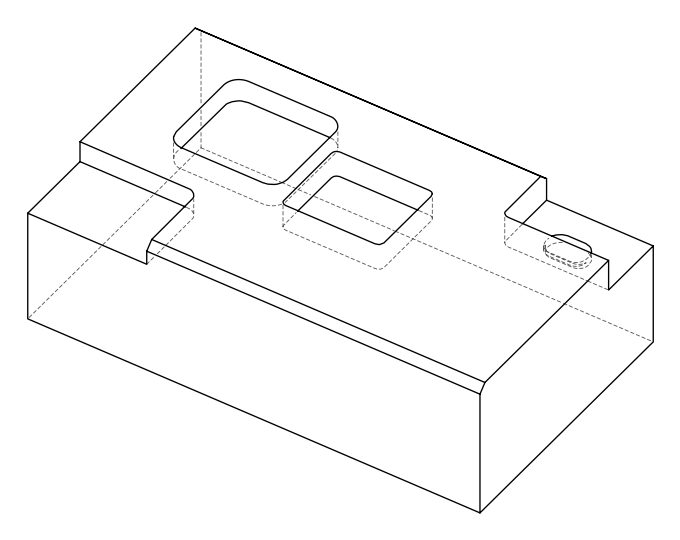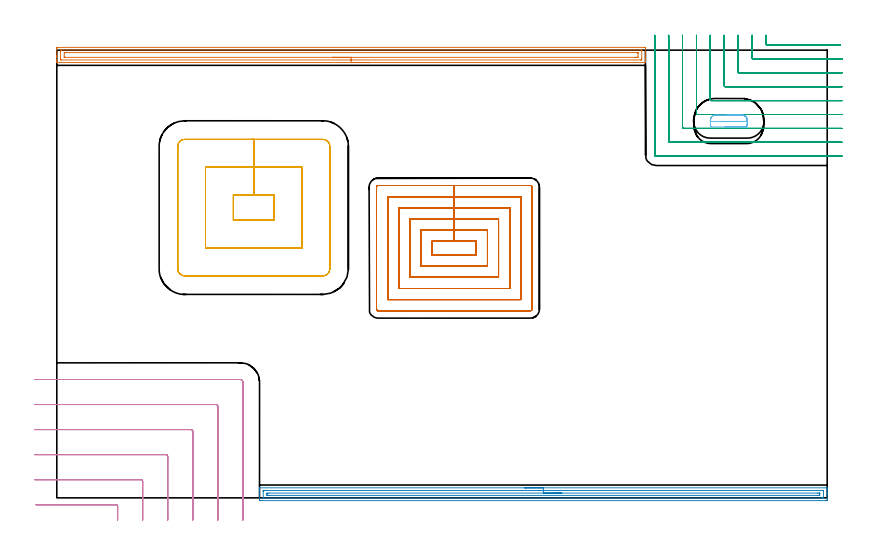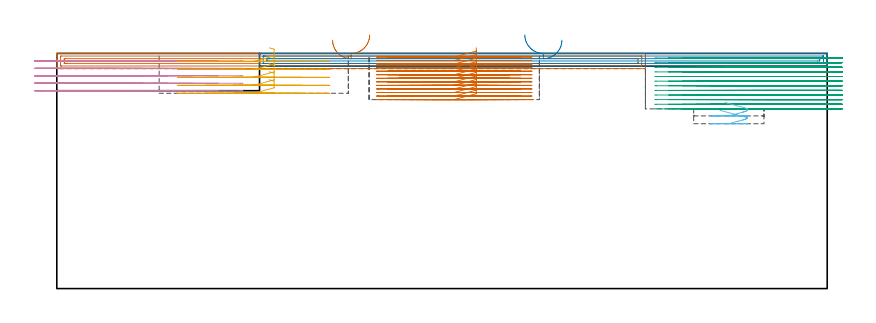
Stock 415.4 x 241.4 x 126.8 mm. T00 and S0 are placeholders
(PLAN: 7 operations, 5 tool changes, 86.2 min)
(1 AREA_MILL | FG_CHAMFER_SURFACE | UGT0205_001 | 7.84 min | 10848 mm3)
(2 AREA_MILL_1 | FG_CHAMFER_SURFACE_1 | UGT0205_001 | 7.53 min | 7391 mm3)
(3 MILL_CORNER_NOTCH_RECTANGULAR | CORNER_NOTCH_RECTANGULAR | NXT0201_013 | Follow Part, ap 2.5, ae 75% | 25.6 min | 181892 mm3)
(4 MILL_CORNER_NOTCH_RECTANGULAR_1 | CORNER_NOTCH_RECTANGULAR_1 | UGT0201_100 | Follow Part, ap 4.5, ae 75% | 7.96 min | 159392 mm3)
(5 MILL_RECTANGULAR_POCKET | POCKET_RECTANGULAR_STRAIGHT | UGT0201_104 | Follow Part, ap 5, ae 75% | 6.57 min | 201772 mm3)
(6 MILL_RECTANGULAR_POCKET_1 | POCKET_RECTANGULAR_STRAIGHT_1 | UGT0201_100 | Follow Part, ap 4.5, ae 75% | 0.42 min | 6126 mm3)
(7 MILL_RECTANGULAR_POCKET_2 | POCKET_RECTANGULAR_STRAIGHT_2 | NXT0201_009 | Follow Part, ap 2, ae 75% | 30.29 min | 172094 mm3)
(TOOL UGT0205_001 | Chamfer Mill 20 x 3 x 45 deg. | D20 FL50 Z2)
(TOOL NXT0201_013 | ENDMILL 10mm | D10 FL30 Z4)
(TOOL UGT0201_100 | End Mill 18 mm | D18 FL22 Z2)
(TOOL UGT0201_104 | End Mill 20 mm | D20 FL22 Z2)
(TOOL NXT0201_009 | ENDMILL 8mm [2P460-0800-NA 1630] | D8 FL26 Z6)
(OP 1 AREA_MILL)
G17 G21 G94 G90
T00 M6
G54
G17 G0 G90 X168.7 Y234.7 S1061 M3
G43 Z136.8 H0
G94 G1 X168.662 Z135.928 F250.
X168.548 Z135.064
X168.359 Z134.212
X168.097 Z133.38
X167.763 Z132.574
X167.36 Z131.8
X166.891 Z131.064
X166.36 Z130.372
X165.771 Z129.729
X165.128 Z129.14
X164.436 Z128.608
X163.7 Z128.14
X162.926 Z127.737
X162.12 Z127.403
X161.288 Z127.141
X160.436 Z126.952
X159.572 Z126.838
X158.7 Z126.8
X0.168
X0.01 Y234.703 Z126.788
X0.006 Y234.737 Z126.754
X0. Y235.113 Z126.387
Y235.465 Z126.034
Y236.135 Z125.36
Y237.358 Z124.138
Y237.912 Z123.583
Y238.523 Z122.972
Y242.353 Z119.144
X0.002 Y242.631 Z118.866
X0.01 Y242.892 Z118.606
X0.271 Y242.899 Z118.599
X316.785 Y242.9 Z118.6
X317.131 Y242.897 Z118.602
X317.39 Y242.892 Z118.606
X317.4 Y242.63 Z118.867
Y237.912 Z123.583
Y237.358 Z124.138
Y237.023 Z124.473
Y236.47 Z125.026
Y236.135 Z125.36
Y235.465 Z126.034
Y235.112 Z126.387
X317.394 Y234.737 Z126.754
X317.39 Y234.703 Z126.788
X317.232 Y234.7 Z126.8
X158.7
Y236.114 Z125.386
X2.401 Y236.115 Z125.385
X2.01 Y236.135 Z125.365
X2.001 Y236.533 Z124.967
X2. Y240.577 Z120.923
X2.001 Y240.974 Z120.526
X2.01 Y241.465 Z120.035
X2.381 Y241.485 Z120.015
X2.401 Y241.486 Z120.014
X314.999 Y241.485 Z120.015
X315.39 Y241.465 Z120.035
X315.399 Y241.067 Z120.433
X315.4 Y237.023 Z124.477
X315.399 Y236.626 Z124.874
X315.39 Y236.135 Z125.365
X315.019 Y236.115 Z125.385
X314.999 Y236.114 Z125.386
X158.7
Y237.528 Z123.972
X4.573 Y237.529 Z123.971
X4.188 Y237.53 Z123.97
X4.06 Y237.532 Z123.968
X4.021 Y237.535 Z123.965
X4.01 Y237.602 Z123.899
X4.004 Y237.725 Z123.775
X4.001 Y237.912 Z123.588
X4.002 Y239.873 Z121.627
X4.01 Y240.055 Z121.445
X4.188 Y240.065 Z121.435
X4.697 Y240.07 Z121.43
X5.081 Y240.071 Z121.429
X5.588 Y240.072 Z121.428
X312.827 Y240.071 Z121.429
X313.212 Y240.07 Z121.43
X313.34 Y240.068 Z121.432
X313.379 Y240.065 Z121.435
X313.39 Y239.999 Z121.501
X313.396 Y239.875 Z121.625
X313.399 Y239.688 Z121.812
X313.398 Y237.727 Z123.773
X313.39 Y237.545 Z123.955
X313.212 Y237.535 Z123.965
X312.703 Y237.53 Z123.97
X312.319 Y237.529 Z123.971
X311.812 Y237.528 Z123.972
X158.7
X157.828 Z124.01
X156.963 Z124.123
X156.112 Z124.312
X155.28 Z124.575
X154.474 Z124.908
X153.7 Z125.311
X152.964 Z125.78
X152.272 Z126.311
X151.629 Z126.901
X151.04 Z127.544
X150.508 Z128.236
X150.04 Z128.972
X149.637 Z129.745
X149.303 Z130.551
X149.041 Z131.383
X148.852 Z132.235
X148.738 Z133.1
X148.7 Z133.972
G0 Z136.8
M5
M2
(OP 2 AREA_MILL_1)
G17 G21 G94 G90
T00 M6
G54
G17 G0 G90 X252.35 Y5.4 S1061 M3
G43 Z136.8 H0
G94 G1 X252.388 Z135.928 F250.
X252.502 Z135.063
X252.691 Z134.212
X252.953 Z133.38
X253.287 Z132.574
X253.69 Z131.8
X254.158 Z131.064
X254.69 Z130.372
X255.279 Z129.729
X255.922 Z129.14
X256.614 Z128.608
X257.35 Z128.14
X258.124 Z127.737
X258.93 Z127.403
X259.762 Z127.141
X260.614 Z126.952
X261.478 Z126.838
X262.35 Z126.8
X415.22
X415.39 Y5.397 Z126.789
X415.398 Y5.248 Z126.64
X415.4 Y5.092 Z126.492
Y4.847 Z126.246
Y4.141 Z125.536
Y2.912 Z124.309
Y2.388 Z123.783
Y1.774 Z123.169
Y-0.856 Z120.541
X415.397 Y-1.118 Z120.279
X415.39 Y-1.492 Z119.905
X415.16 Y-1.497 Z119.901
X414.773 Y-1.5 Z119.9
X109.927
X109.311 Y-1.499 Z119.899
X109.302 Y-1.497 Z119.9
X109.301 Y-1.496 Z119.901
X109.3 Y2.388 Z123.783
Y3.789 Z125.185
Y4.141 Z125.536
Y4.847 Z126.246
Y5.092 Z126.492
X109.302 Y5.248 Z126.64
X109.31 Y5.397 Z126.789
X109.48 Y5.4 Z126.8
X262.35
Y3.986 Z125.386
X412.985 Y3.985 Z125.385
X413.145 Y3.984 Z125.384
X413.343 Y3.98 Z125.38
X413.385 Y3.979 Z125.379
X413.391 Y3.953 Z125.353
X413.395 Y3.919 Z125.319
X413.399 Y3.735 Z125.135
X413.4 Y0.229 Z121.629
X413.397 Y0.093 Z121.493
X413.393 Y-0.015 Z121.385
X413.389 Y-0.079 Z121.321
X413.352 Y-0.08 Z121.32
X412.985 Y-0.084 Z121.316
X412.826 Y-0.085 Z121.315
X412.091 Y-0.086 Z121.314
X111.715 Y-0.085 Z121.315
X111.555 Y-0.084 Z121.316
X111.357 Y-0.08 Z121.32
X111.315 Y-0.079 Z121.321
X111.309 Y-0.053 Z121.347
X111.305 Y-0.019 Z121.381
X111.301 Y0.165 Z121.565
X111.3 Y3.671 Z125.071
X111.303 Y3.807 Z125.207
X111.307 Y3.915 Z125.315
X111.311 Y3.979 Z125.379
X111.348 Y3.98 Z125.38
X111.715 Y3.984 Z125.384
X111.874 Y3.985 Z125.385
X112.609 Y3.986 Z125.386
X262.35
Y2.572 Z123.972
X410.303 Y2.571 Z123.971
X411.012 Y2.57 Z123.97
X411.197 Y2.568 Z123.968
X411.375 Y2.565 Z123.965
X411.39 Y2.388 Z123.788
X411.396 Y2.194 Z123.594
X411.39 Y1.512 Z122.912
X411.377 Y1.336 Z122.736
X410.303 Y1.329 Z122.729
X114.397
X113.688 Y1.33 Z122.73
X113.503 Y1.332 Z122.732
X113.325 Y1.335 Z122.735
X113.31 Y1.512 Z122.912
X113.304 Y1.706 Z123.106
X113.31 Y2.388 Z123.788
X113.323 Y2.564 Z123.964
X114.397 Y2.571 Z123.971
X262.35 Y2.572 Z123.972
X263.222 Z124.01
X264.086 Z124.123
X264.938 Z124.312
X265.77 Z124.575
X266.576 Z124.908
X267.35 Z125.311
X268.086 Z125.78
X268.778 Z126.311
X269.421 Z126.9
X270.01 Z127.544
X270.542 Z128.236
X271.01 Z128.972
X271.413 Z129.745
X271.747 Z130.551
X272.009 Z131.383
X272.198 Z132.235
X272.312 Z133.1
X272.35 Z133.972
G0 Z136.8
M5
M2
(OP 3 MILL_CORNER_NOTCH_RECTANGULAR)
G17 G21 G94 G90
T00 M6
G54
G17 G0 G90 X382.376 Y249.4 S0 M3
G43 Z136.8 H0
Z124.308
G94 G1 X382.398 Y246.4 F250.
G2 X382.4 Y245.949 R60. F500.
G1 Y244.695
G3 X382.895 Y244.2 R0.5
G1 X419.542
X422.542 F250.
G0 Z136.8
X374.872 Y249.4
Z124.308
G1 X374.898 Y246.4
G2 X374.9 Y245.949 R52.5 F500.
G1 Y237.195
G3 X375.395 Y236.7 R0.5
G1 X420.4
X423.4 F250.
G0 Z136.8
X367.368 Y249.4
Z124.308
G1 X367.398 Y246.4
G2 X367.4 Y245.949 R45. F500.
G1 Y229.696
G3 X367.896 Y229.2 R0.5
G1 X420.4
X423.4 F250.
G0 Z136.8
X359.861 Y249.4
Z124.308
G1 X359.897 Y246.4
G2 X359.9 Y245.949 R37.5 F500.
G1 Y222.196
G3 X360.396 Y221.7 R0.5
G1 X420.4
X423.4 F250.
G0 Z136.8
X352.352 Y249.4
Z124.308
G1 X352.397 Y246.4
G2 X352.4 Y245.949 R30. F500.
G1 Y214.696
G3 X352.896 Y214.2 R0.5
G1 X420.4
X423.4 F250.
G0 Z136.8
X344.835 Y249.399
Z124.308
G1 X344.895 Y246.4
G2 X344.9 Y245.949 R22.5 F500.
G1 Y207.196
G3 X345.396 Y206.7 R0.5
G1 X420.4
X423.4 F250.
G0 Z136.8
X337.303 Y249.399
Z124.308
G1 X337.393 Y246.4
G2 X337.4 Y245.949 R15. F500.
G1 Y199.697
G3 X337.897 Y199.2 R0.5
G1 X420.4
X423.4 F250.
G0 Z136.8
X329.706 Y249.395
Z124.308
G1 X329.886 Y246.4
G2 X329.9 Y245.949 R7.5 F500.
G1 Y192.197
G3 X330.397 Y191.7 R0.5
G1 X420.4
X423.4 F250.
G0 Z136.8
X322.4 Y248.949
Z124.308
G1 Y245.949
Y184.9 F500.
G3 X323.1 Y184.2 R0.7
G1 X420.4
X423.4 F250.
G0 Z136.8
X382.4 Y249.4
Z121.817
G1 Y246.4
Y244.695 F500.
G3 X382.895 Y244.2 R0.5
G1 X419.542
X422.542 F250.
G0 Z136.8
X374.9 Y249.4
Z121.817
G1 Y246.4
Y237.195 F500.
G3 X375.395 Y236.7 R0.5
G1 X420.4
X423.4 F250.
G0 Z136.8
X367.4 Y249.4
Z121.817
G1 Y246.4
Y229.696 F500.
G3 X367.896 Y229.2 R0.5
G1 X420.4
X423.4 F250.
G0 Z136.8
X359.9 Y249.4
Z121.817
G1 Y246.4
Y222.196 F500.
G3 X360.396 Y221.7 R0.5
G1 X420.4
X423.4 F250.
G0 Z136.8
X352.4 Y249.4
Z121.817
G1 Y246.4
Y214.696 F500.
G3 X352.896 Y214.2 R0.5
G1 X420.4
X423.4 F250.
G0 Z136.8
X344.9 Y249.4
Z121.817
G1 Y246.4
Y207.196 F500.
G3 X345.396 Y206.7 R0.5
G1 X420.4
X423.4 F250.
G0 Z136.8
X337.4 Y249.4
Z121.817
G1 Y246.4
Y199.696 F500.
G3 X337.896 Y199.2 R0.5
G1 X420.4
X423.4 F250.
G0 Z136.8
X329.9 Y249.4
Z121.817
G1 Y246.4
Y192.197 F500.
G3 X330.397 Y191.7 R0.5
G1 X420.4
X423.4 F250.
G0 Z136.8
X322.4 Y249.4
Z121.817
G1 Y246.4
Y184.9 F500.
G3 X323.1 Y184.2 R0.7
G1 X420.4
X423.4 F250.
G0 Z136.8
X382.4 Y249.4
Z119.325
G1 Y246.4
Y244.695 F500.
G3 X382.895 Y244.2 R0.5
G1 X419.542
X422.542 F250.
G0 Z136.8
X374.9 Y249.4
Z119.325
G1 Y246.4
Y237.195 F500.
G3 X375.395 Y236.7 R0.5
G1 X420.4
X423.4 F250.
G0 Z136.8
X367.4 Y249.4
Z119.325
G1 Y246.4
Y229.696 F500.
G3 X367.896 Y229.2 R0.5
G1 X420.4
X423.4 F250.
G0 Z136.8
X359.9 Y249.4
Z119.325
G1 Y246.4
Y222.196 F500.
G3 X360.396 Y221.7 R0.5
G1 X420.4
X423.4 F250.
G0 Z136.8
X352.4 Y249.4
Z119.325
G1 Y246.4
Y214.696 F500.
G3 X352.896 Y214.2 R0.5
G1 X420.4
X423.4 F250.
G0 Z136.8
X344.9 Y249.4
Z119.325
G1 Y246.4
Y207.196 F500.
G3 X345.396 Y206.7 R0.5
G1 X420.4
X423.4 F250.
G0 Z136.8
X337.4 Y249.4
Z119.325
G1 Y246.4
Y199.696 F500.
G3 X337.896 Y199.2 R0.5
G1 X420.4
X423.4 F250.
G0 Z136.8
X329.9 Y249.4
Z119.325
G1 Y246.4
Y192.197 F500.
G3 X330.397 Y191.7 R0.5
G1 X420.4
X423.4 F250.
G0 Z136.8
X322.4 Y249.4
Z119.325
G1 Y246.4
Y184.9 F500.
G3 X323.1 Y184.2 R0.7
G1 X420.4
X423.4 F250.
G0 Z136.8
X382.4 Y249.4
Z116.833
G1 Y246.4
Y244.695 F500.
G3 X382.895 Y244.2 R0.5
G1 X419.542
X422.542 F250.
G0 Z136.8
X374.9 Y249.4
Z116.833
G1 Y246.4
Y237.195 F500.
G3 X375.395 Y236.7 R0.5
G1 X420.4
X423.4 F250.
G0 Z136.8
X367.4 Y249.4
Z116.833
G1 Y246.4
Y229.696 F500.
G3 X367.896 Y229.2 R0.5
G1 X420.4
X423.4 F250.
G0 Z136.8
X359.9 Y249.4
Z116.833
G1 Y246.4
Y222.196 F500.
G3 X360.396 Y221.7 R0.5
G1 X420.4
X423.4 F250.
G0 Z136.8
X352.4 Y249.4
Z116.833
G1 Y246.4
Y214.696 F500.
G3 X352.896 Y214.2 R0.5
G1 X420.4
X423.4 F250.
G0 Z136.8
X344.9 Y249.4
Z116.833
G1 Y246.4
Y207.196 F500.
G3 X345.396 Y206.7 R0.5
G1 X420.4
X423.4 F250.
G0 Z136.8
X337.4 Y249.4
Z116.833
G1 Y246.4
Y199.696 F500.
G3 X337.896 Y199.2 R0.5
G1 X420.4
X423.4 F250.
G0 Z136.8
X329.9 Y249.4
Z116.833
G1 Y246.4
Y192.197 F500.
G3 X330.397 Y191.7 R0.5
G1 X420.4
X423.4 F250.
G0 Z136.8
X322.4 Y249.4
Z116.833
G1 Y246.4
Y184.9 F500.
G3 X323.1 Y184.2 R0.7
G1 X420.4
X423.4 F250.
G0 Z136.8
X382.4 Y249.4
Z114.342
G1 Y246.4
Y244.695 F500.
G3 X382.895 Y244.2 R0.5
G1 X419.542
X422.542 F250.
G0 Z136.8
X374.9 Y249.4
Z114.342
G1 Y246.4
Y237.195 F500.
G3 X375.395 Y236.7 R0.5
G1 X420.4
X423.4 F250.
G0 Z136.8
X367.4 Y249.4
Z114.342
G1 Y246.4
Y229.696 F500.
G3 X367.896 Y229.2 R0.5
G1 X420.4
X423.4 F250.
G0 Z136.8
X359.9 Y249.4
Z114.342
G1 Y246.4
Y222.196 F500.
G3 X360.396 Y221.7 R0.5
G1 X420.4
X423.4 F250.
G0 Z136.8
X352.4 Y249.4
Z114.342
G1 Y246.4
Y214.696 F500.
G3 X352.896 Y214.2 R0.5
G1 X420.4
X423.4 F250.
G0 Z136.8
X344.9 Y249.4
Z114.342
G1 Y246.4
Y207.196 F500.
G3 X345.396 Y206.7 R0.5
G1 X420.4
X423.4 F250.
G0 Z136.8
X337.4 Y249.4
Z114.342
G1 Y246.4
Y199.696 F500.
G3 X337.896 Y199.2 R0.5
G1 X420.4
X423.4 F250.
G0 Z136.8
X329.9 Y249.4
Z114.342
G1 Y246.4
Y192.197 F500.
G3 X330.397 Y191.7 R0.5
G1 X420.4
X423.4 F250.
G0 Z136.8
X322.4 Y249.4
Z114.342
G1 Y246.4
Y184.9 F500.
G3 X323.1 Y184.2 R0.7
G1 X420.4
X423.4 F250.
G0 Z136.8
X382.4 Y249.4
Z111.85
G1 Y246.4
Y244.695 F500.
G3 X382.895 Y244.2 R0.5
G1 X419.542
X422.542 F250.
G0 Z136.8
X374.9 Y249.4
Z111.85
G1 Y246.4
Y237.195 F500.
G3 X375.395 Y236.7 R0.5
G1 X420.4
X423.4 F250.
G0 Z136.8
X367.4 Y249.4
Z111.85
G1 Y246.4
Y229.696 F500.
G3 X367.896 Y229.2 R0.5
G1 X420.4
X423.4 F250.
G0 Z136.8
X359.9 Y249.4
Z111.85
G1 Y246.4
Y222.196 F500.
G3 X360.396 Y221.7 R0.5
G1 X420.4
X423.4 F250.
G0 Z136.8
X352.4 Y249.4
Z111.85
G1 Y246.4
Y214.696 F500.
G3 X352.896 Y214.2 R0.5
G1 X420.4
X423.4 F250.
G0 Z136.8
X344.9 Y249.4
Z111.85
G1 Y246.4
Y207.196 F500.
G3 X345.396 Y206.7 R0.5
G1 X420.4
X423.4 F250.
G0 Z136.8
X337.4 Y249.4
Z111.85
G1 Y246.4
Y199.696 F500.
G3 X337.896 Y199.2 R0.5
G1 X420.4
X423.4 F250.
G0 Z136.8
X329.9 Y249.4
Z111.85
G1 Y246.4
Y192.197 F500.
G3 X330.397 Y191.7 R0.5
G1 X420.4
X423.4 F250.
G0 Z136.8
X322.4 Y249.4
Z111.85
G1 Y246.4
Y184.9 F500.
G3 X323.1 Y184.2 R0.7
G1 X420.4
X423.4 F250.
G0 Z136.8
X382.4 Y249.4
Z109.358
G1 Y246.4
Y244.695 F500.
G3 X382.895 Y244.2 R0.5
G1 X419.542
X422.542 F250.
G0 Z136.8
X374.9 Y249.4
Z109.358
G1 Y246.4
Y237.195 F500.
G3 X375.395 Y236.7 R0.5
G1 X420.4
X423.4 F250.
G0 Z136.8
X367.4 Y249.4
Z109.358
G1 Y246.4
Y229.696 F500.
G3 X367.896 Y229.2 R0.5
G1 X420.4
X423.4 F250.
G0 Z136.8
X359.9 Y249.4
Z109.358
G1 Y246.4
Y222.196 F500.
G3 X360.396 Y221.7 R0.5
G1 X420.4
X423.4 F250.
G0 Z136.8
X352.4 Y249.4
Z109.358
G1 Y246.4
Y214.696 F500.
G3 X352.896 Y214.2 R0.5
G1 X420.4
X423.4 F250.
G0 Z136.8
X344.9 Y249.4
Z109.358
G1 Y246.4
Y207.196 F500.
G3 X345.396 Y206.7 R0.5
G1 X420.4
X423.4 F250.
G0 Z136.8
X337.4 Y249.4
Z109.358
G1 Y246.4
Y199.696 F500.
G3 X337.896 Y199.2 R0.5
G1 X420.4
X423.4 F250.
G0 Z136.8
X329.9 Y249.4
Z109.358
G1 Y246.4
Y192.197 F500.
G3 X330.397 Y191.7 R0.5
G1 X420.4
X423.4 F250.
G0 Z136.8
X322.4 Y249.4
Z109.358
G1 Y246.4
Y184.9 F500.
G3 X323.1 Y184.2 R0.7
G1 X420.4
X423.4 F250.
G0 Z136.8
X382.4 Y249.4
Z106.867
G1 Y246.4
Y244.695 F500.
G3 X382.895 Y244.2 R0.5
G1 X419.542
X422.542 F250.
G0 Z136.8
X374.9 Y249.4
Z106.867
G1 Y246.4
Y237.195 F500.
G3 X375.395 Y236.7 R0.5
G1 X420.4
X423.4 F250.
G0 Z136.8
X367.4 Y249.4
Z106.867
G1 Y246.4
Y229.696 F500.
G3 X367.896 Y229.2 R0.5
G1 X420.4
X423.4 F250.
G0 Z136.8
X359.9 Y249.4
Z106.867
G1 Y246.4
Y222.196 F500.
G3 X360.396 Y221.7 R0.5
G1 X420.4
X423.4 F250.
G0 Z136.8
X352.4 Y249.4
Z106.867
G1 Y246.4
Y214.696 F500.
G3 X352.896 Y214.2 R0.5
G1 X420.4
X423.4 F250.
G0 Z136.8
X344.9 Y249.4
Z106.867
G1 Y246.4
Y207.196 F500.
G3 X345.396 Y206.7 R0.5
G1 X420.4
X423.4 F250.
G0 Z136.8
X337.4 Y249.4
Z106.867
G1 Y246.4
Y199.696 F500.
G3 X337.896 Y199.2 R0.5
G1 X420.4
X423.4 F250.
G0 Z136.8
X329.9 Y249.4
Z106.867
G1 Y246.4
Y192.197 F500.
G3 X330.397 Y191.7 R0.5
G1 X420.4
X423.4 F250.
G0 Z136.8
X322.4 Y249.4
Z106.867
G1 Y246.4
Y184.9 F500.
G3 X323.1 Y184.2 R0.7
G1 X420.4
X423.4 F250.
G0 Z136.8
X382.4 Y249.4
Z104.375
G1 Y246.4
Y244.695 F500.
G3 X382.895 Y244.2 R0.5
G1 X419.542
X422.542 F250.
G0 Z136.8
X374.9 Y249.4
Z104.375
G1 Y246.4
Y237.195 F500.
G3 X375.395 Y236.7 R0.5
G1 X420.4
X423.4 F250.
G0 Z136.8
X367.4 Y249.4
Z104.375
G1 Y246.4
Y229.696 F500.
G3 X367.896 Y229.2 R0.5
G1 X420.4
X423.4 F250.
G0 Z136.8
X359.9 Y249.4
Z104.375
G1 Y246.4
Y222.196 F500.
G3 X360.396 Y221.7 R0.5
G1 X420.4
X423.4 F250.
G0 Z136.8
X352.4 Y249.4
Z104.375
G1 Y246.4
Y214.696 F500.
G3 X352.896 Y214.2 R0.5
G1 X420.4
X423.4 F250.
G0 Z136.8
X344.9 Y249.4
Z104.375
G1 Y246.4
Y207.196 F500.
G3 X345.396 Y206.7 R0.5
G1 X420.4
X423.4 F250.
G0 Z136.8
X337.4 Y249.4
Z104.375
G1 Y246.4
Y199.696 F500.
G3 X337.896 Y199.2 R0.5
G1 X420.4
X423.4 F250.
G0 Z136.8
X329.9 Y249.4
Z104.375
G1 Y246.4
Y192.197 F500.
G3 X330.397 Y191.7 R0.5
G1 X420.4
X423.4 F250.
G0 Z136.8
X322.4 Y249.4
Z104.375
G1 Y246.4
Y184.9 F500.
G3 X323.1 Y184.2 R0.7
G1 X420.4
X423.4 F250.
G0 Z136.8
X382.4 Y249.4
Z101.883
G1 Y246.4
Y244.695 F500.
G3 X382.895 Y244.2 R0.5
G1 X419.542
X422.542 F250.
G0 Z136.8
X374.9 Y249.4
Z101.883
G1 Y246.4
Y237.195 F500.
G3 X375.395 Y236.7 R0.5
G1 X420.4
X423.4 F250.
G0 Z136.8
X367.4 Y249.4
Z101.883
G1 Y246.4
Y229.696 F500.
G3 X367.896 Y229.2 R0.5
G1 X420.4
X423.4 F250.
G0 Z136.8
X359.9 Y249.4
Z101.883
G1 Y246.4
Y222.196 F500.
G3 X360.396 Y221.7 R0.5
G1 X420.4
X423.4 F250.
G0 Z136.8
X352.4 Y249.4
Z101.883
G1 Y246.4
Y214.696 F500.
G3 X352.896 Y214.2 R0.5
G1 X420.4
X423.4 F250.
G0 Z136.8
X344.9 Y249.4
Z101.883
G1 Y246.4
Y207.196 F500.
G3 X345.396 Y206.7 R0.5
G1 X420.4
X423.4 F250.
G0 Z136.8
X337.4 Y249.4
Z101.883
G1 Y246.4
Y199.696 F500.
G3 X337.896 Y199.2 R0.5
G1 X420.4
X423.4 F250.
G0 Z136.8
X329.9 Y249.4
Z101.883
G1 Y246.4
Y192.197 F500.
G3 X330.397 Y191.7 R0.5
G1 X420.4
X423.4 F250.
G0 Z136.8
X322.4 Y249.4
Z101.883
G1 Y246.4
Y184.9 F500.
G3 X323.1 Y184.2 R0.7
G1 X420.4
X423.4 F250.
G0 Z136.8
X382.4 Y249.4
Z99.392
G1 Y246.4
Y244.695 F500.
G3 X382.895 Y244.2 R0.5
G1 X419.542
X422.542 F250.
G0 Z136.8
X374.9 Y249.4
Z99.392
G1 Y246.4
Y237.195 F500.
G3 X375.395 Y236.7 R0.5
G1 X420.4
X423.4 F250.
G0 Z136.8
X367.4 Y249.4
Z99.392
G1 Y246.4
Y229.696 F500.
G3 X367.896 Y229.2 R0.5
G1 X420.4
X423.4 F250.
G0 Z136.8
X359.9 Y249.4
Z99.392
G1 Y246.4
Y222.196 F500.
G3 X360.396 Y221.7 R0.5
G1 X420.4
X423.4 F250.
G0 Z136.8
X352.4 Y249.4
Z99.392
G1 Y246.4
Y214.696 F500.
G3 X352.896 Y214.2 R0.5
G1 X420.4
X423.4 F250.
G0 Z136.8
X344.9 Y249.4
Z99.392
G1 Y246.4
Y207.196 F500.
G3 X345.396 Y206.7 R0.5
G1 X420.4
X423.4 F250.
G0 Z136.8
X337.4 Y249.4
Z99.392
G1 Y246.4
Y199.696 F500.
G3 X337.896 Y199.2 R0.5
G1 X420.4
X423.4 F250.
G0 Z136.8
X329.9 Y249.4
Z99.392
G1 Y246.4
Y192.197 F500.
G3 X330.397 Y191.7 R0.5
G1 X420.4
X423.4 F250.
G0 Z136.8
X322.4 Y249.4
Z99.392
G1 Y246.4
Y184.9 F500.
G3 X323.1 Y184.2 R0.7
G1 X420.4
X423.4 F250.
G0 Z136.8
X382.4 Y249.4
Z96.9
G1 Y246.4
Y244.695 F500.
G3 X382.895 Y244.2 R0.5
G1 X419.542
X422.542 F250.
G0 Z136.8
X374.9 Y249.4
Z96.9
G1 Y246.4
Y237.195 F500.
G3 X375.395 Y236.7 R0.5
G1 X420.4
X423.4 F250.
G0 Z136.8
X367.4 Y249.4
Z96.9
G1 Y246.4
Y229.696 F500.
G3 X367.896 Y229.2 R0.5
G1 X420.4
X423.4 F250.
G0 Z136.8
X359.9 Y249.4
Z96.9
G1 Y246.4
Y222.196 F500.
G3 X360.396 Y221.7 R0.5
G1 X420.4
X423.4 F250.
G0 Z136.8
X352.4 Y249.4
Z96.9
G1 Y246.4
Y214.696 F500.
G3 X352.896 Y214.2 R0.5
G1 X420.4
X423.4 F250.
G0 Z136.8
X344.9 Y249.4
Z96.9
G1 Y246.4
Y207.196 F500.
G3 X345.396 Y206.7 R0.5
G1 X420.4
X423.4 F250.
G0 Z136.8
X337.4 Y249.4
Z96.9
G1 Y246.4
Y199.696 F500.
G3 X337.896 Y199.2 R0.5
G1 X420.4
X423.4 F250.
G0 Z136.8
X329.9 Y249.4
Z96.9
G1 Y246.4
Y192.197 F500.
G3 X330.397 Y191.7 R0.5
G1 X420.4
X423.4 F250.
G0 Z136.8
X322.4 Y249.4
Z96.9
G1 Y246.4
Y184.9 F500.
G3 X323.1 Y184.2 R0.7
G1 X420.4
X423.4 F250.
G0 Z136.8
M5
M2
(OP 4 MILL_CORNER_NOTCH_RECTANGULAR_1)
G17 G21 G94 G90
T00 M6
G54
G17 G0 G90 X32.8 Y-12. S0 M3
G43 Z136.8 H0
Z122.78
G94 G1 Y-9. F250.
Y-4.594 F500.
G3 X31.906 Y-3.7 R0.9
G1 X-8.204
X-11.204 F250.
G0 Z136.8
X46.3 Y-12.
Z122.78
G1 Y-9.
Y8.906 F500.
G3 X45.406 Y9.8 R0.9
G1 X-9.
X-12. F250.
G0 Z136.8
X59.8 Y-12.
Z122.78
G1 Y-9.
Y22.405 F500.
G3 X58.905 Y23.3 R0.9
G1 X-9.
X-12. F250.
G0 Z136.8
X73.3 Y-12.
Z122.78
G1 Y-9.
Y35.905 F500.
G3 X72.405 Y36.8 R0.9
G1 X-9.
X-12. F250.
G0 Z136.8
X86.8 Y-12.
Z122.78
G1 Y-9.
Y49.405 F500.
G3 X85.905 Y50.3 R0.9
G1 X-9.
X-12. F250.
G0 Z136.8
X100.3 Y-12.
Z122.78
G1 Y-9.
Y62.4 F500.
G3 X98.9 Y63.8 R1.4
G1 X-9.
X-12. F250.
G0 Z136.8
X32.8 Y-12.
Z118.76
G1 Y-9.
Y-4.594 F500.
G3 X31.906 Y-3.7 R0.9
G1 X-8.204
X-11.204 F250.
G0 Z136.8
X46.3 Y-12.
Z118.76
G1 Y-9.
Y8.906 F500.
G3 X45.406 Y9.8 R0.9
G1 X-9.
X-12. F250.
G0 Z136.8
X59.8 Y-12.
Z118.76
G1 Y-9.
Y22.405 F500.
G3 X58.905 Y23.3 R0.9
G1 X-9.
X-12. F250.
G0 Z136.8
X73.3 Y-12.
Z118.76
G1 Y-9.
Y35.905 F500.
G3 X72.405 Y36.8 R0.9
G1 X-9.
X-12. F250.
G0 Z136.8
X86.8 Y-12.
Z118.76
G1 Y-9.
Y49.405 F500.
G3 X85.905 Y50.3 R0.9
G1 X-9.
X-12. F250.
G0 Z136.8
X100.3 Y-12.
Z118.76
G1 Y-9.
Y62.4 F500.
G3 X98.9 Y63.8 R1.4
G1 X-9.
X-12. F250.
G0 Z136.8
X32.8 Y-12.
Z114.74
G1 Y-9.
Y-4.594 F500.
G3 X31.906 Y-3.7 R0.9
G1 X-8.204
X-11.204 F250.
G0 Z136.8
X46.3 Y-12.
Z114.74
G1 Y-9.
Y8.905 F500.
G3 X45.405 Y9.8 R0.9
G1 X-9.
X-12. F250.
G0 Z136.8
X59.8 Y-12.
Z114.74
G1 Y-9.
Y22.405 F500.
G3 X58.905 Y23.3 R0.9
G1 X-9.
X-12. F250.
G0 Z136.8
X73.3 Y-12.
Z114.74
G1 Y-9.
Y35.905 F500.
G3 X72.405 Y36.8 R0.9
G1 X-9.
X-12. F250.
G0 Z136.8
X86.8 Y-12.
Z114.74
G1 Y-9.
Y49.404 F500.
G3 X85.904 Y50.3 R0.9
G1 X-9.
X-12. F250.
G0 Z136.8
X100.3 Y-12.
Z114.74
G1 Y-9.
Y62.4 F500.
G3 X98.9 Y63.8 R1.4
G1 X-9.
X-12. F250.
G0 Z136.8
X32.8 Y-12.
Z110.72
G1 Y-9.
Y-4.594 F500.
G3 X31.906 Y-3.7 R0.9
G1 X-8.204
X-11.204 F250.
G0 Z136.8
X46.3 Y-12.
Z110.72
G1 Y-9.
Y8.905 F500.
G3 X45.405 Y9.8 R0.9
G1 X-9.
X-12. F250.
G0 Z136.8
X59.8 Y-12.
Z110.72
G1 Y-9.
Y22.405 F500.
G3 X58.905 Y23.3 R0.9
G1 X-9.
X-12. F250.
G0 Z136.8
X73.3 Y-12.
Z110.72
G1 Y-9.
Y35.905 F500.
G3 X72.405 Y36.8 R0.9
G1 X-9.
X-12. F250.
G0 Z136.8
X86.8 Y-12.
Z110.72
G1 Y-9.
Y49.404 F500.
G3 X85.904 Y50.3 R0.9
G1 X-9.
X-12. F250.
G0 Z136.8
X100.3 Y-12.
Z110.72
G1 Y-9.
Y62.4 F500.
G3 X98.9 Y63.8 R1.4
G1 X-9.
X-12. F250.
G0 Z136.8
X32.8 Y-12.
Z106.7
G1 Y-9.
Y-4.594 F500.
G3 X31.906 Y-3.7 R0.9
G1 X-8.204
X-11.204 F250.
G0 Z136.8
X46.3 Y-12.
Z106.7
G1 Y-9.
Y8.905 F500.
G3 X45.405 Y9.8 R0.9
G1 X-9.
X-12. F250.
G0 Z136.8
X59.8 Y-12.
Z106.7
G1 Y-9.
Y22.405 F500.
G3 X58.905 Y23.3 R0.9
G1 X-9.
X-12. F250.
G0 Z136.8
X73.3 Y-12.
Z106.7
G1 Y-9.
Y35.905 F500.
G3 X72.405 Y36.8 R0.9
G1 X-9.
X-12. F250.
G0 Z136.8
X86.8 Y-12.
Z106.7
G1 Y-9.
Y49.404 F500.
G3 X85.904 Y50.3 R0.9
G1 X-9.
X-12. F250.
G0 Z136.8
X100.3 Y-12.
Z106.7
G1 Y-9.
Y62.4 F500.
G3 X98.9 Y63.8 R1.4
G1 X-9.
X-12. F250.
G0 Z136.8
M5
M2
(OP 5 MILL_RECTANGULAR_POCKET)
G17 G21 G94 G90
T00 M6
G54
G17 G0 G90 X114.556 Y149.7 S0 M3
G43 Z136.8 H0
Z129.8
G94 G1 X117.2 Z129.091 F250.
Y163.3 Z125.447
X106.2 Z122.5
X95.2 F500.
Y149.7
X117.2
Y163.3
X106.2
Y178.3
X80.2
Y134.7
X132.2
Y178.3
X106.2
Y193.3
X69.
G3 X65.2 Y189.5 R3.8
G1 Y123.5
G3 X69. Y119.7 R3.8
G1 X143.4
G3 X147.2 Y123.5 R3.8
G1 Y189.5
G3 X143.4 Y193.3 R3.8
G1 X106.2
X105.2
G0 X114.556 Y149.7 Z125.5
G1 X117.2 Z124.791 F250.
Y163.3 Z121.147
X106.2 Z118.2
X95.2 F500.
Y149.7
X117.2
Y163.3
X106.2
Y178.3
X80.2
Y134.7
X132.2
Y178.3
X106.2
Y193.3
X69.
G3 X65.2 Y189.5 R3.8
G1 Y123.5
G3 X69. Y119.7 R3.8
G1 X143.4
G3 X147.2 Y123.5 R3.8
G1 Y189.5
G3 X143.4 Y193.3 R3.8
G1 X106.2
X105.2
G0 X114.556 Y149.7 Z121.2
G1 X117.2 Z120.492 F250.
Y163.3 Z116.847
X106.2 Z113.9
X95.2 F500.
Y149.7
X117.2
Y163.3
X106.2
Y178.3
X80.2
Y134.7
X132.2
Y178.3
X106.2
Y193.3
X69.
G3 X65.2 Y189.5 R3.8
G1 Y123.5
G3 X69. Y119.7 R3.8
G1 X143.4
G3 X147.2 Y123.5 R3.8
G1 Y189.5
G3 X143.4 Y193.3 R3.8
G1 X106.2
X105.2
G0 X114.556 Y149.7 Z116.9
G1 X117.2 Z116.192 F250.
Y163.3 Z112.547
X106.2 Z109.6
X95.2 F500.
Y149.7
X117.2
Y163.3
X106.2
Y178.3
X80.2
Y134.7
X132.2
Y178.3
X106.2
Y193.3
X69.
G3 X65.2 Y189.5 R3.8
G1 Y123.5
G3 X69. Y119.7 R3.8
G1 X143.4
G3 X147.2 Y123.5 R3.8
G1 Y189.5
G3 X143.4 Y193.3 R3.8
G1 X106.2
X105.2
G0 X114.556 Y149.7 Z112.6
G1 X117.2 Z111.892 F250.
Y163.3 Z108.247
X106.2 Z105.3
X95.2 F500.
Y149.7
X117.2
Y163.3
X106.2
Y178.3
X80.2
Y134.7
X132.2
Y178.3
X106.2
Y193.3
X69.
G3 X65.2 Y189.5 R3.8
G1 Y123.5
G3 X69. Y119.7 R3.8
G1 X143.4
G3 X147.2 Y123.5 R3.8
G1 Y189.5
G3 X143.4 Y193.3 R3.8
G1 X106.2
X105.2
G0 Z136.8
M5
M2
(OP 6 MILL_RECTANGULAR_POCKET_1)
G17 G21 G94 G90
T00 M6
G54
G17 G0 G90 X360.234 Y200.019 S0 M3
G43 Z136.8 H0
Z100.322
G94 G1 X371.919 Z97.191 F250.
X372.049 Y200.312 Z97.105
X372.18 Y200.687 Z96.999
X372.218 Y201.34 Z96.823
X372.268 Y201.398 Z96.803
X372.3 Y201.403 Z96.794
Y203.597 Z96.207
X372.268 Y203.602 Z96.198
X372.218 Y203.66 Z96.177
X372.181 Y204.31 Z96.003
X372.05 Y204.687 Z95.896
X371.804 Y205.212 Z95.741
X371.442 Y205.613 Z95.596
X371.177 Y205.835 Z95.503
X370.885 Y206.019 Z95.411
X370.565 Y206.163 Z95.317
X370.21 Y206.259 Z95.218
X369.818 Y206.311 Z95.112
X367.333 Y206.329 Z94.446
X362.35 Z93.111
X356.121 F500.
X354.882 Y206.312
G3 X352.896 Y205.212 R2.599
G1 X352.65 Y204.687
X352.519 Y204.31
X352.493 Y203.957
X352.483 Y203.692
X352.48 Y203.643
X352.448 Y203.606
X352.4 Y203.597
Y201.398
X352.448 Y201.389
X352.48 Y201.352
X352.483 Y201.303
X352.493 Y201.044
X352.519 Y200.698
X352.647 Y200.311
X352.773 Y200.019
X371.919
X372.049 Y200.312
X372.18 Y200.687
X372.207 Y201.043
X372.217 Y201.308
X372.22 Y201.357
X372.252 Y201.394
X372.3 Y201.403
Y203.597
X372.252 Y203.606
X372.22 Y203.643
X372.217 Y203.692
X372.207 Y203.957
X372.181 Y204.31
X372.05 Y204.687
X371.804 Y205.212
G3 X369.818 Y206.311 R2.599
G1 X367.333 Y206.329
X362.35
X361.35
G0 X357.566 Y202.965 Z96.111
G1 X369.825 Z92.826 F250.
X372.3 Y202.967 Z92.163
Y203.601 Z91.993
X372.268 Y203.607 Z91.985
X372.219 Y203.662 Z91.965
X372.19 Y204.123 Z91.841
X372.146 Y204.374 Z91.773
X371.989 Y204.887 Z91.629
X371.679 Y205.352 Z91.479
X371.443 Y205.613 Z91.385
X371.178 Y205.835 Z91.292
X370.886 Y206.019 Z91.2
X370.565 Y206.162 Z91.106
X370.21 Y206.259 Z91.007
X369.818 Y206.311 Z90.901
X367.333 Y206.329 Z90.235
X362.35 Z88.9
X356.121 F500.
X354.882 Y206.311
G3 X353.021 Y205.352 R2.503
G1 X352.711 Y204.887
X352.554 Y204.374
X352.51 Y204.123
X352.483 Y203.694
X352.479 Y203.646
X352.447 Y203.61
X352.4 Y203.601
Y202.967
X372.3
Y203.601
X372.253 Y203.61
X372.221 Y203.646
X372.217 Y203.694
X372.19 Y204.123
X372.146 Y204.374
X371.989 Y204.887
G3 X369.818 Y206.311 R2.586
G1 X367.333 Y206.329
X362.35
X361.35
G0 Z136.8
M5
M2
(OP 7 MILL_RECTANGULAR_POCKET_2)
G17 G21 G94 G90
T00 M6
G54
G17 G0 G90 X226.2 Y131.956 S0 M3
G43 Z136.8 H1
Z129.8
G94 G1 Y138.4 Z128.073 F250.
X214.3 Z124.885
X202.4 F500.
Y130.9
X226.2
Y138.4
X214.3
Y144.4
X196.4
Y124.9
X232.2
Y144.4
X214.3
Y150.4
X190.4
Y118.9
X238.2
Y150.4
X214.3
Y156.4
X184.4
Y112.9
X244.2
Y156.4
X214.3
Y162.4
X178.4
Y106.9
X250.2
Y162.4
X214.3
Y168.4
X173.2
G3 X172.4 Y167.6 R0.8
G1 Y101.7
G3 X173.2 Y100.9 R0.8
G1 X255.4
G3 X256.2 Y101.7 R0.8
G1 Y167.6
G3 X255.4 Y168.4 R0.8
G1 X214.3
X213.3
G0 X226.2 Y131.956 Z127.885
G1 Y138.4 Z126.158 F250.
X214.3 Z122.969
X202.4 F500.
Y130.9
X226.2
Y138.4
X214.3
Y144.4
X196.4
Y124.9
X232.2
Y144.4
X214.3
Y150.4
X190.4
Y118.9
X238.2
Y150.4
X214.3
Y156.4
X184.4
Y112.9
X244.2
Y156.4
X214.3
Y162.4
X178.4
Y106.9
X250.2
Y162.4
X214.3
Y168.4
X173.2
G3 X172.4 Y167.6 R0.8
G1 Y101.7
G3 X173.2 Y100.9 R0.8
G1 X255.4
G3 X256.2 Y101.7 R0.8
G1 Y167.6
G3 X255.4 Y168.4 R0.8
G1 X214.3
X213.3
G0 X226.2 Y131.956 Z125.969
G1 Y138.4 Z124.242 F250.
X214.3 Z121.054
X202.4 F500.
Y130.9
X226.2
Y138.4
X214.3
Y144.4
X196.4
Y124.9
X232.2
Y144.4
X214.3
Y150.4
X190.4
Y118.9
X238.2
Y150.4
X214.3
Y156.4
X184.4
Y112.9
X244.2
Y156.4
X214.3
Y162.4
X178.4
Y106.9
X250.2
Y162.4
X214.3
Y168.4
X173.2
G3 X172.4 Y167.6 R0.8
G1 Y101.7
G3 X173.2 Y100.9 R0.8
G1 X255.4
G3 X256.2 Y101.7 R0.8
G1 Y167.6
G3 X255.4 Y168.4 R0.8
G1 X214.3
X213.3
G0 X226.2 Y131.956 Z124.054
G1 Y138.4 Z122.327 F250.
X214.3 Z119.138
X202.4 F500.
Y130.9
X226.2
Y138.4
X214.3
Y144.4
X196.4
Y124.9
X232.2
Y144.4
X214.3
Y150.4
X190.4
Y118.9
X238.2
Y150.4
X214.3
Y156.4
X184.4
Y112.9
X244.2
Y156.4
X214.3
Y162.4
X178.4
Y106.9
X250.2
Y162.4
X214.3
Y168.4
X173.2
G3 X172.4 Y167.6 R0.8
G1 Y101.7
G3 X173.2 Y100.9 R0.8
G1 X255.4
G3 X256.2 Y101.7 R0.8
G1 Y167.6
G3 X255.4 Y168.4 R0.8
G1 X214.3
X213.3
G0 X226.2 Y131.956 Z122.138
G1 Y138.4 Z120.412 F250.
X214.3 Z117.223
X202.4 F500.
Y130.9
X226.2
Y138.4
X214.3
Y144.4
X196.4
Y124.9
X232.2
Y144.4
X214.3
Y150.4
X190.4
Y118.9
X238.2
Y150.4
X214.3
Y156.4
X184.4
Y112.9
X244.2
Y156.4
X214.3
Y162.4
X178.4
Y106.9
X250.2
Y162.4
X214.3
Y168.4
X173.2
G3 X172.4 Y167.6 R0.8
G1 Y101.7
G3 X173.2 Y100.9 R0.8
G1 X255.4
G3 X256.2 Y101.7 R0.8
G1 Y167.6
G3 X255.4 Y168.4 R0.8
G1 X214.3
X213.3
G0 X226.2 Y131.956 Z120.223
G1 Y138.4 Z118.496 F250.
X214.3 Z115.308
X202.4 F500.
Y130.9
X226.2
Y138.4
X214.3
Y144.4
X196.4
Y124.9
X232.2
Y144.4
X214.3
Y150.4
X190.4
Y118.9
X238.2
Y150.4
X214.3
Y156.4
X184.4
Y112.9
X244.2
Y156.4
X214.3
Y162.4
X178.4
Y106.9
X250.2
Y162.4
X214.3
Y168.4
X173.2
G3 X172.4 Y167.6 R0.8
G1 Y101.7
G3 X173.2 Y100.9 R0.8
G1 X255.4
G3 X256.2 Y101.7 R0.8
G1 Y167.6
G3 X255.4 Y168.4 R0.8
G1 X214.3
X213.3
G0 X226.2 Y131.956 Z118.308
G1 Y138.4 Z116.581 F250.
X214.3 Z113.392
X202.4 F500.
Y130.9
X226.2
Y138.4
X214.3
Y144.4
X196.4
Y124.9
X232.2
Y144.4
X214.3
Y150.4
X190.4
Y118.9
X238.2
Y150.4
X214.3
Y156.4
X184.4
Y112.9
X244.2
Y156.4
X214.3
Y162.4
X178.4
Y106.9
X250.2
Y162.4
X214.3
Y168.4
X173.2
G3 X172.4 Y167.6 R0.8
G1 Y101.7
G3 X173.2 Y100.9 R0.8
G1 X255.4
G3 X256.2 Y101.7 R0.8
G1 Y167.6
G3 X255.4 Y168.4 R0.8
G1 X214.3
X213.3
G0 X226.2 Y131.956 Z116.392
G1 Y138.4 Z114.665 F250.
X214.3 Z111.477
X202.4 F500.
Y130.9
X226.2
Y138.4
X214.3
Y144.4
X196.4
Y124.9
X232.2
Y144.4
X214.3
Y150.4
X190.4
Y118.9
X238.2
Y150.4
X214.3
Y156.4
X184.4
Y112.9
X244.2
Y156.4
X214.3
Y162.4
X178.4
Y106.9
X250.2
Y162.4
X214.3
Y168.4
X173.2
G3 X172.4 Y167.6 R0.8
G1 Y101.7
G3 X173.2 Y100.9 R0.8
G1 X255.4
G3 X256.2 Y101.7 R0.8
G1 Y167.6
G3 X255.4 Y168.4 R0.8
G1 X214.3
X213.3
G0 X226.2 Y131.956 Z114.477
G1 Y138.4 Z112.75 F250.
X214.3 Z109.562
X202.4 F500.
Y130.9
X226.2
Y138.4
X214.3
Y144.4
X196.4
Y124.9
X232.2
Y144.4
X214.3
Y150.4
X190.4
Y118.9
X238.2
Y150.4
X214.3
Y156.4
X184.4
Y112.9
X244.2
Y156.4
X214.3
Y162.4
X178.4
Y106.9
X250.2
Y162.4
X214.3
Y168.4
X173.2
G3 X172.4 Y167.6 R0.8
G1 Y101.7
G3 X173.2 Y100.9 R0.8
G1 X255.4
G3 X256.2 Y101.7 R0.8
G1 Y167.6
G3 X255.4 Y168.4 R0.8
G1 X214.3
X213.3
G0 X226.2 Y131.956 Z112.562
G1 Y138.4 Z110.835 F250.
X214.3 Z107.646
X202.4 F500.
Y130.9
X226.2
Y138.4
X214.3
Y144.4
X196.4
Y124.9
X232.2
Y144.4
X214.3
Y150.4
X190.4
Y118.9
X238.2
Y150.4
X214.3
Y156.4
X184.4
Y112.9
X244.2
Y156.4
X214.3
Y162.4
X178.4
Y106.9
X250.2
Y162.4
X214.3
Y168.4
X173.2
G3 X172.4 Y167.6 R0.8
G1 Y101.7
G3 X173.2 Y100.9 R0.8
G1 X255.4
G3 X256.2 Y101.7 R0.8
G1 Y167.6
G3 X255.4 Y168.4 R0.8
G1 X214.3
X213.3
G0 X226.2 Y131.956 Z110.646
G1 Y138.4 Z108.919 F250.
X214.3 Z105.731
X202.4 F500.
Y130.9
X226.2
Y138.4
X214.3
Y144.4
X196.4
Y124.9
X232.2
Y144.4
X214.3
Y150.4
X190.4
Y118.9
X238.2
Y150.4
X214.3
Y156.4
X184.4
Y112.9
X244.2
Y156.4
X214.3
Y162.4
X178.4
Y106.9
X250.2
Y162.4
X214.3
Y168.4
X173.2
G3 X172.4 Y167.6 R0.8
G1 Y101.7
G3 X173.2 Y100.9 R0.8
G1 X255.4
G3 X256.2 Y101.7 R0.8
G1 Y167.6
G3 X255.4 Y168.4 R0.8
G1 X214.3
X213.3
G0 X226.2 Y131.956 Z108.731
G1 Y138.4 Z107.004 F250.
X214.3 Z103.815
X202.4 F500.
Y130.9
X226.2
Y138.4
X214.3
Y144.4
X196.4
Y124.9
X232.2
Y144.4
X214.3
Y150.4
X190.4
Y118.9
X238.2
Y150.4
X214.3
Y156.4
X184.4
Y112.9
X244.2
Y156.4
X214.3
Y162.4
X178.4
Y106.9
X250.2
Y162.4
X214.3
Y168.4
X173.2
G3 X172.4 Y167.6 R0.8
G1 Y101.7
G3 X173.2 Y100.9 R0.8
G1 X255.4
G3 X256.2 Y101.7 R0.8
G1 Y167.6
G3 X255.4 Y168.4 R0.8
G1 X214.3
X213.3
G0 X226.2 Y131.956 Z106.815
G1 Y138.4 Z105.089 F250.
X214.3 Z101.9
X202.4 F500.
Y130.9
X226.2
Y138.4
X214.3
Y144.4
X196.4
Y124.9
X232.2
Y144.4
X214.3
Y150.4
X190.4
Y118.9
X238.2
Y150.4
X214.3
Y156.4
X184.4
Y112.9
X244.2
Y156.4
X214.3
Y162.4
X178.4
Y106.9
X250.2
Y162.4
X214.3
Y168.4
X173.2
G3 X172.4 Y167.6 R0.8
G1 Y101.7
G3 X173.2 Y100.9 R0.8
G1 X255.4
G3 X256.2 Y101.7 R0.8
G1 Y167.6
G3 X255.4 Y168.4 R0.8
G1 X214.3
X213.3
G0 Z136.8
M5
M2
